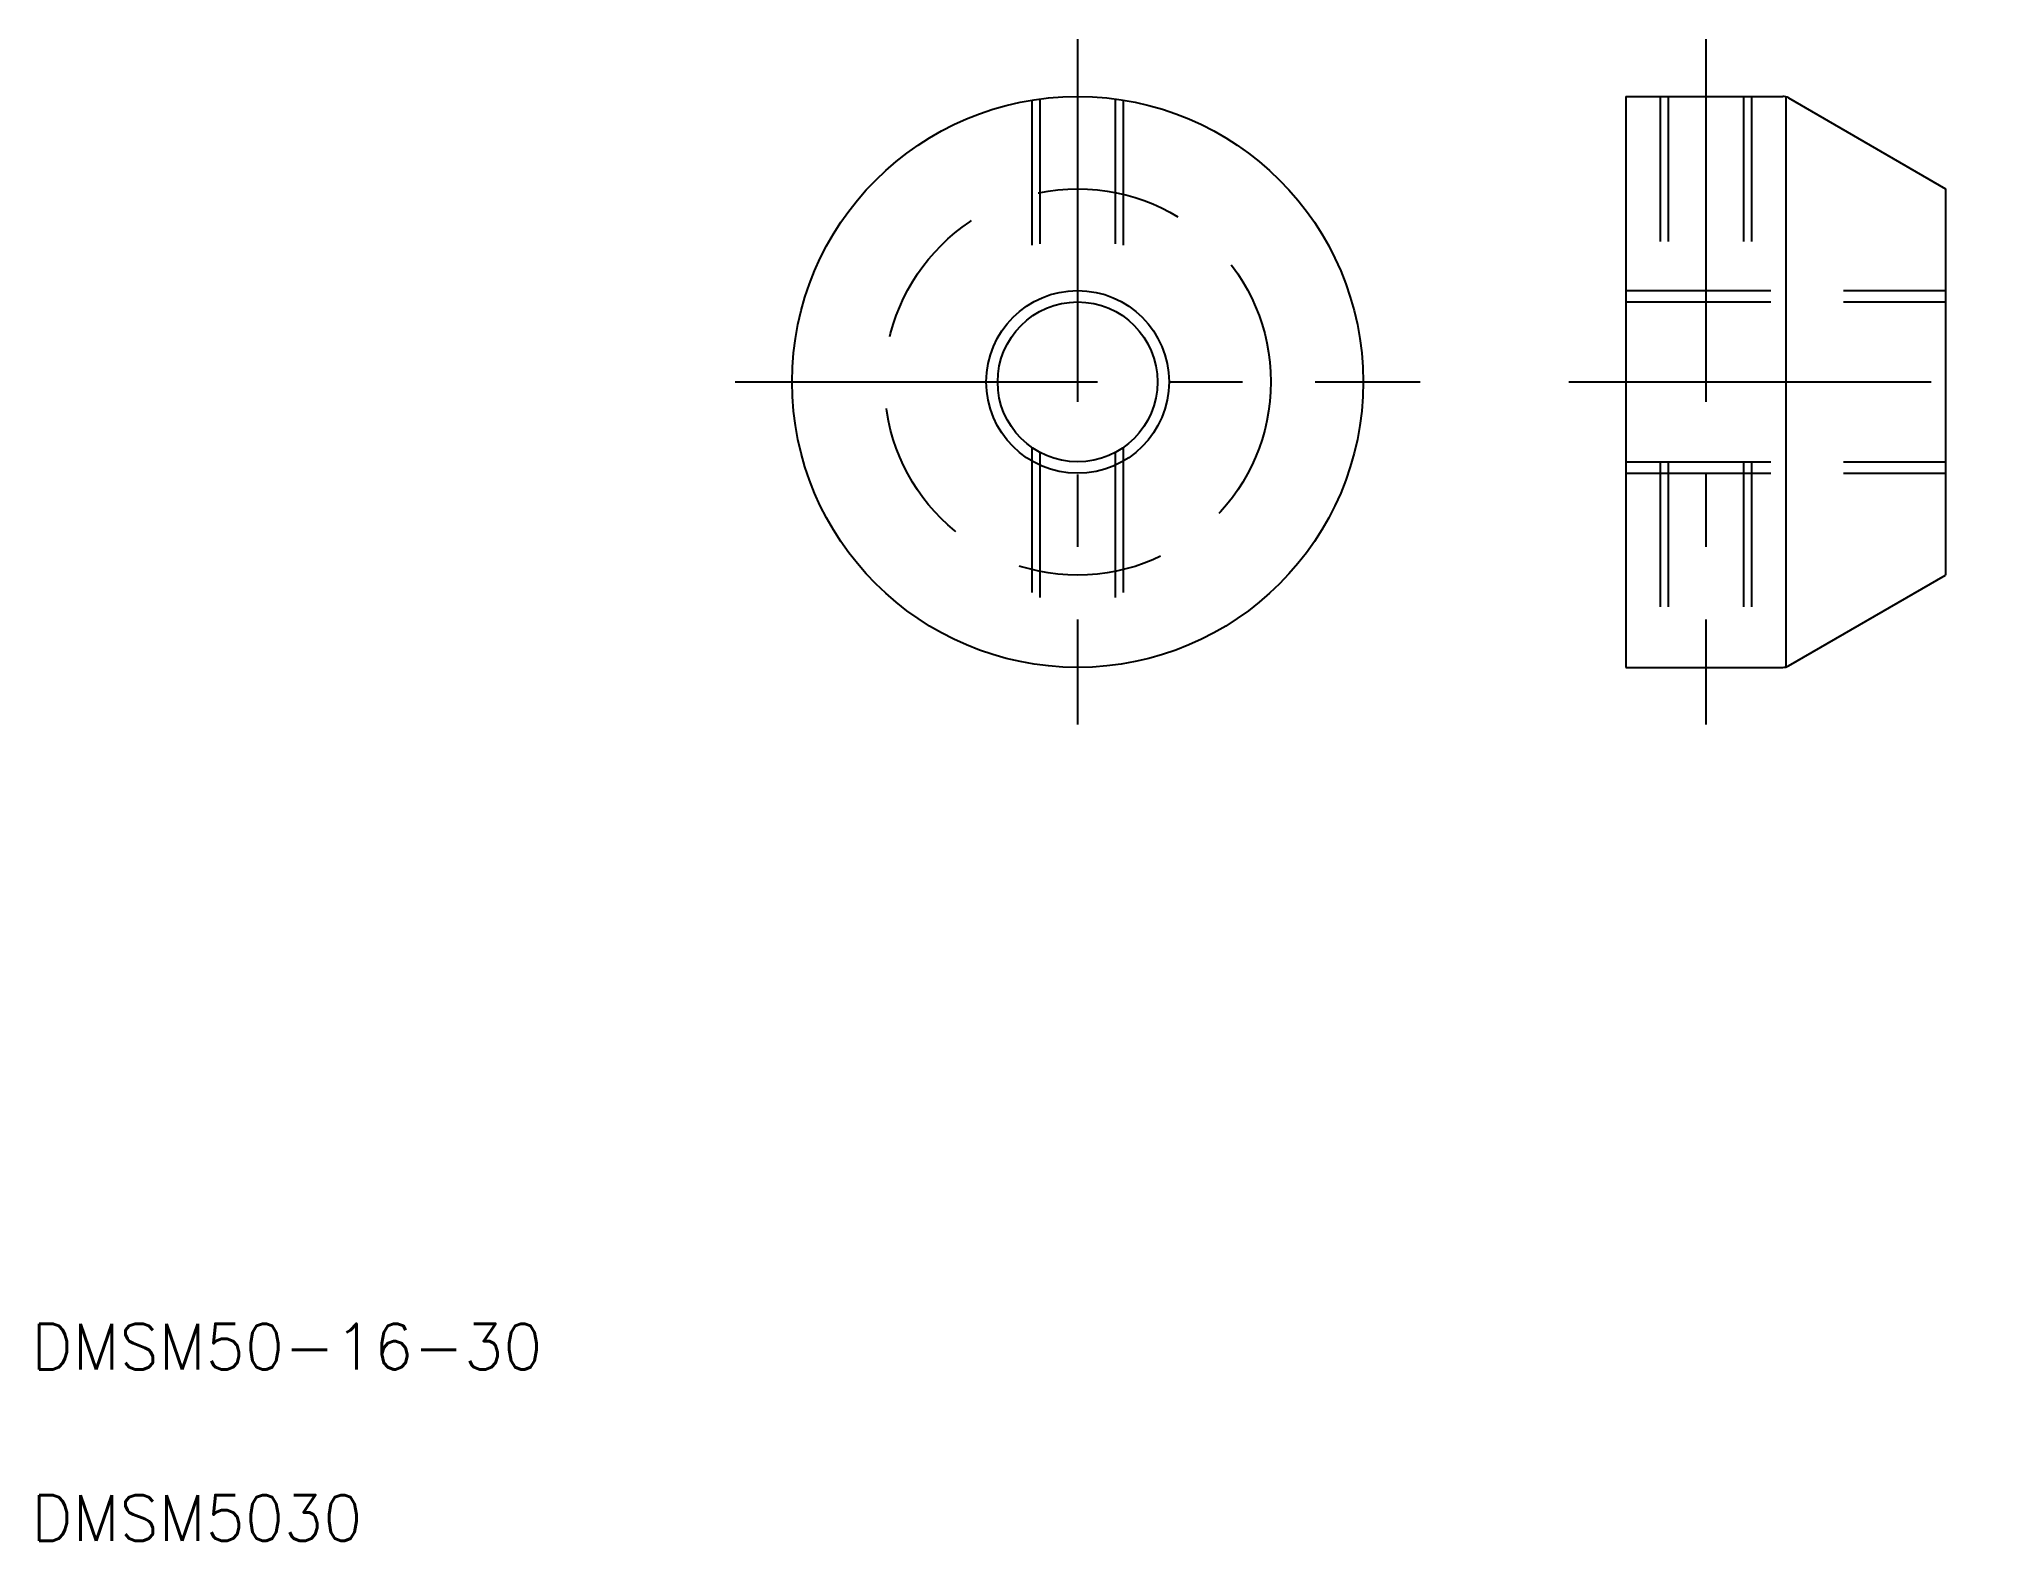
# Model space of a CAD drawing. Extents: x 11 to 183, y 10 to 141.
import ezdxf

# ---------------------------------------------------------------- set-up
doc = ezdxf.new("R2010")
doc.units = 0
doc.linetypes.add('CENTER', pattern=[50.8, 31.75, -6.35, 6.35, -6.35])
doc.linetypes.add('DASHED', pattern=[19.05, 12.7, -6.35])
doc.layers.get('0').update_dxf_attribs({"linetype": 'CONTINUOUS'})
doc.layers.add('CENTER', color=1, linetype='CENTER')
doc.styles.get("Standard").update_dxf_attribs({"font": 'txt', "bigfont": 'BIGFONT'})

msp = doc.modelspace()

# ---------------------------------------------------------------- linework, layer by layer
at = {"color": 3, "linetype": 'DASHED'}
for p, q in [((97.61, 136.15), (97.61, 117.22)), ((98.31, 136.25), (98.31, 117.22)), ((104.91, 136.25), (104.91, 117.65)), ((105.61, 136.15), (105.61, 117.22)), ((152.61, 136.47), (152.61, 118.47)), ((153.31, 136.47), (153.31, 118.47)), ((159.91, 136.47), (159.91, 118.47)), ((160.61, 136.47), (160.61, 118.47)), ((149.61, 119.47), (177.61, 119.47)), ((149.61, 118.47), (177.61, 118.47)), ((97.61, 105.73), (97.61, 86.79)), ((98.31, 105.3), (98.31, 86.69)), ((104.91, 105.3), (104.91, 86.69)), ((105.61, 105.73), (105.61, 86.79)), ((149.61, 104.47), (177.61, 104.47)), ((149.61, 103.47), (177.61, 103.47)), ((152.61, 104.47), (152.61, 86.47)), ((153.31, 104.47), (153.31, 86.47)), ((159.91, 104.47), (159.91, 86.47)), ((160.61, 104.47), (160.61, 86.47))]:
    msp.add_line(p, q, dxfattribs=at)
at = {"color": 7, "linetype": 'CONTINUOUS'}
for p, q in [((149.61, 136.47), (149.61, 86.47)), ((149.61, 136.47), (163.35, 136.47)), ((163.61, 136.44), (163.61, 86.51)), ((163.85, 136.34), (177.61, 128.39)), ((177.61, 128.39), (177.61, 94.56)), ((163.61, 123.95), (163.61, 123.95)), ((163.61, 111.47), (163.61, 111.47)), ((163.85, 86.61), (177.61, 94.56)), ((149.61, 86.47), (163.35, 86.47))]:
    msp.add_line(p, q, dxfattribs=at)
for radius in [25, 7]:
    msp.add_circle((101.61, 111.47), radius, dxfattribs=at)
at = {"color": 3, "linetype": 'DASHED'}
msp.add_circle((101.61, 111.47), 16.91, dxfattribs=at)
at = {"color": 3, "linetype": 'CONTINUOUS'}
msp.add_circle((101.61, 111.47), 8, dxfattribs=at)
at = {"color": 7, "linetype": 'CONTINUOUS'}
for centre, start, end in [((163.35, 135.47), 60, 90), ((163.35, 87.47), 270, 300)]:
    msp.add_arc(centre, 1, start, end, dxfattribs=at)
at = {"layer": 'CENTER', "color": 1, "linetype": 'CENTER'}
for p, q in [((101.61, 141.47), (101.61, 81.47)), ((156.61, 141.47), (156.61, 81.47)), ((71.61, 111.47), (131.61, 111.47)), ((144.61, 111.47), (182.61, 111.47))]:
    msp.add_line(p, q, dxfattribs=at)

# ---------------------------------------------------------------- texts
at = {"color": 7, "linetype": 'CONTINUOUS'}
for s, p in [('DMSM50-16-30', (10, 25)), ('DMSM5030', (10, 10))]:
    msp.add_text(s, height=4, dxfattribs=at).set_placement(p)

doc.saveas('drawing.dxf')
